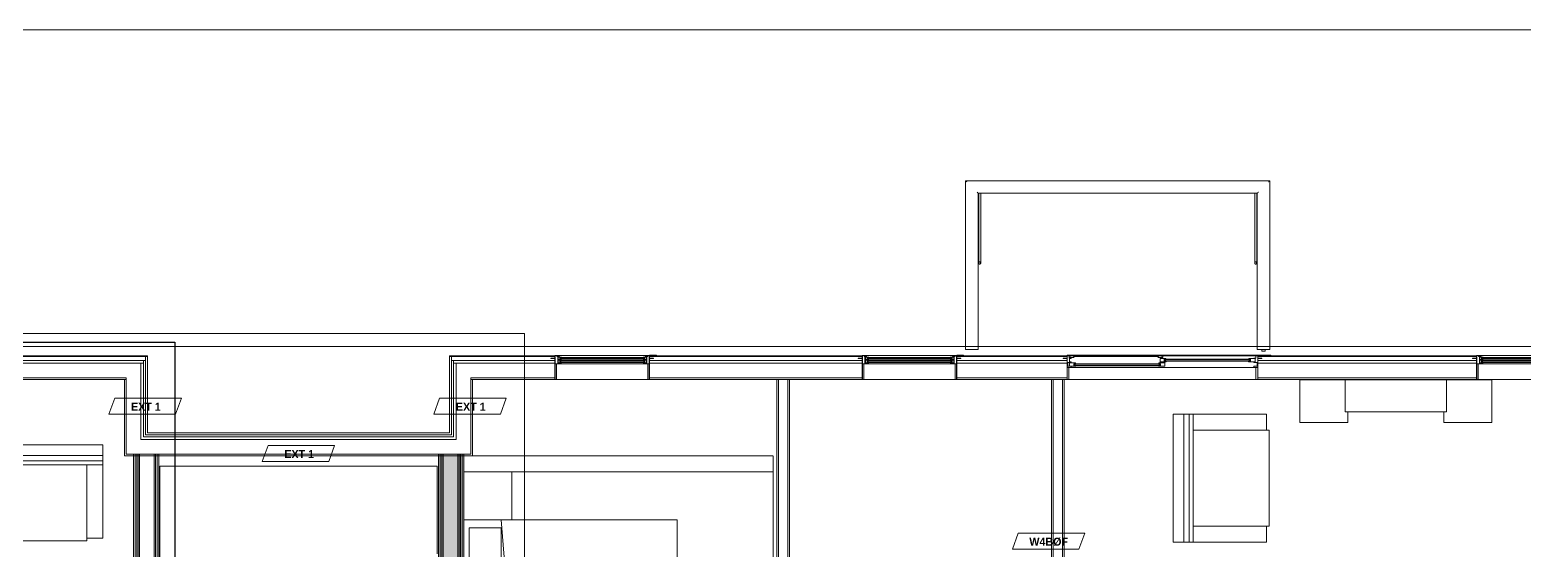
# Model space of a CAD drawing. Header units: inches. Extents: x -4010 to -1814, y 9846 to 12241.
# Drawn here: x -2681 to -2121, y 12046 to 12241 of the extents above; entities that cross this region are included whole.
import ezdxf

# ---------------------------------------------------------------- set-up
doc = ezdxf.new("R2010")
doc.units = ezdxf.units.IN
doc.header["$MEASUREMENT"] = 0
for name, pattern in [('Aligning Line 1_8_', [0.25, 0.125, -0.125]), ('Aligning Line 1_8__2_', [0.25, 0.125, -0.125]), ('Dash', [0.25, 0.125, -0.125]), ('Dash_2_', [0.25, 0.125, -0.125])]:
    doc.linetypes.add(name, pattern=pattern)
for name, color, linetype, lineweight in [('0-1', 7, 'Continuous', 5), ('0-2', 7, 'Continuous', 9), ('A-DETL-GENF-1', 7, 'Continuous', 9), ('A-DETL-GENF-2', 92, 'Continuous', 18), ('A-DETL-GENF-HDLN-1', 7, 'Dash', 9), ('A-DETL-GENF-HDLN-2', 1, 'Continuous', 18), ('A-DOOR', 31, 'Continuous', 18), ('A-DOOR-1', 7, 'Continuous', 9), ('A-DOOR-FRAM-1', 7, 'Continuous', 9), ('A-FLOR-HRAL-1', 7, 'Continuous', 9), ('A-GLAZ', 151, 'Continuous', 18), ('A-GLAZ-1', 10, 'Continuous', 30), ('A-GLAZ-2', 7, 'Continuous', 9), ('A-WALL', 113, 'Continuous', 18), ('A-WALL-1', 7, 'Continuous', 9), ('A-WALL-2', 250, 'Continuous', 18), ('A-WALL-3', 113, 'Continuous', 9), ('A-WALL-IDEN', 211, 'Continuous', 9), ('G-ANNO-SYMB', 111, 'Aligning Line 1_8_', 9), ('G-ANNO-SYMB-1', 147, 'Aligning Line 1_8_', 9), ('G-ANNO-SYMB-2', 147, 'Aligning Line 1_8__2_', 9), ('I-FURN', 30, 'Continuous', 9), ('I-FURN-HDLN', 30, 'Dash', 9), ('I-WALL-1', 21, 'Continuous', 18), ('I-WALL-2', 241, 'Continuous', 5), ('I-WALL-3', 7, 'Continuous', 9), ('S-BEAM-1', 7, 'Continuous', 9), ('S-STRS-1', 7, 'Continuous', 9)]:
    doc.layers.add(name, color=color, linetype=linetype, lineweight=lineweight)
doc.layers.add('0-4', color=50, linetype='Dash_2_')
doc.styles.add('Century Gothic_B_1', font='GOTHICB.TTF', dxfattribs={"height": 3})

# ---------------------------------------------------------------- blocks, each defined once
blk = doc.blocks.new('Door-Sliding-Marvin-2_Panel_Patio_Door-Essential - ESSPD60610 - 2nd floor-3095615-UNIT PLANS - 2ND _ 3RD FLOOR')
at = {"layer": 'A-DETL-GENF-1'}
for p, q in [((-32.87, -2.97), (-32.87, -2.52)), ((-32.61, -2.97), (-32.61, -2.52))]:
    blk.add_line(p, q, dxfattribs=at)
at = {"layer": 'A-DETL-GENF-2'}
for p, q in [((-35.75, 4.44), (-35.06, 4.44)), ((-35.75, -0.03), (-35.75, 4.44)), ((-35.06, 4.44), (-35.06, -0.03)), ((35.06, 4.44), (35.75, 4.44)), ((35.06, -0.03), (35.06, 4.44)), ((35.75, 4.44), (35.75, -0.03)), ((-37.25, -3.44), (-37.25, -3.48)), ((-35.91, -3.44), (-37.25, -3.44)), ((-35.75, -3.48), (-37.25, -3.48)), ((-35.75, -3.33), (-35.91, -3.33)), ((-35.91, -3.44), (-35.91, -3.33)), ((-35.06, -0.03), (-35.75, -0.03)), ((-35.75, -0.06), (-34.25, -0.06)), ((-35.75, -4.53), (-35.75, -0.06)), ((-35, -4.53), (-35.75, -4.53)), ((-35.5, -0.5), (-34.39, -0.5)), ((-35.5, -1.88), (-35.5, -0.5)), ((-35.5, -1.88), (-34.25, -1.88)), ((-34.25, -3.56), (-35, -3.56)), ((-35, -3.56), (-35, -4.53)), ((-32.41, -2.19), (-34.81, -2.19)), ((-34.81, -2.19), (-34.81, -3.44)), ((-34.81, -3.44), (-32.46, -3.44)), ((-34.39, -0.5), (-34.25, -0.35)), ((-34.25, -0.06), (-34.25, -0.35)), ((-34.25, -1.88), (-34.25, -2.19)), ((-34.25, -3.44), (-34.25, -3.56)), ((-33.09, -2.38), (-32.34, -2.38)), ((-33.09, -3.13), (-33.09, -2.38)), ((-32.38, -3.13), (-33.09, -3.13)), ((-32.98, -2.52), (-32.98, -2.38)), ((-32.98, -2.97), (-32.98, -3.13)), ((-32.46, -3.44), (-32.38, -3.13)), ((-32.34, -2.25), (-32.41, -2.19)), ((-32.34, -2.38), (-32.34, -2.25)), ((35.75, -0.03), (35.06, -0.03))]:
    blk.add_line(p, q, dxfattribs=at)
at = {"layer": 'A-DETL-GENF-HDLN-1'}
blk.add_line((1.75, -4.19), (33.01, -4.19), dxfattribs=at)
at = {"layer": 'A-DETL-GENF-HDLN-2'}
for p, q in [((-32.87, -2.97), (-32.87, -2.52)), ((-32.61, -2.97), (-32.61, -2.52)), ((-1.41, -2.25), (-1.34, -2.19)), ((-1.41, -2.38), (-1.41, -2.25)), ((-0.66, -2.38), (-1.41, -2.38)), ((-1.29, -3.44), (-1.38, -3.13)), ((-1.38, -3.13), (-0.66, -3.13)), ((-1.34, -2.19), (0.87, -2.19)), ((0.87, -3.44), (-1.29, -3.44)), ((-1.14, -2.97), (-1.14, -2.52)), ((1.34, -0.5), (-0.88, -0.5)), ((-0.88, -0.5), (-0.88, -1.97)), ((-0.88, -1.75), (1.29, -1.75)), ((0.24, -2.07), (-0.88, -1.97)), ((-0.88, -2.97), (-0.88, -2.52)), ((-0.77, -2.52), (-0.77, -2.38)), ((-0.77, -2.97), (-0.77, -3.13)), ((-0.66, -3.13), (-0.66, -2.38)), ((-0.24, -1.83), (-0.43, -1.83)), ((-0.43, -1.83), (-0.43, -1.93)), ((-0.43, -1.93), (0.43, -2.01)), ((-0.24, -1.76), (-0.24, -1.83)), ((-0.24, -1.87), (-0.24, -1.95)), ((-0.24, -1.87), (0.87, -1.97)), ((-0.24, -4.3), (-0.24, -3.78)), ((-0.24, -3.78), (1.51, -3.78)), ((0.34, -4.3), (-0.24, -4.3)), ((0.24, -2.07), (0.24, -1.99)), ((0.24, -2.11), (0.43, -2.11)), ((0.24, -2.18), (0.24, -2.11)), ((0.6, -4.61), (0.34, -4.3)), ((0.43, -2.11), (0.43, -2.01)), ((1.35, -4.61), (0.6, -4.61)), ((0.66, -1.44), (0.66, -0.69)), ((0.66, -0.69), (1.41, -0.69)), ((1.37, -1.44), (0.66, -1.44)), ((0.77, -0.83), (0.77, -0.69)), ((0.77, -1.29), (0.77, -1.44)), ((0.87, -1.97), (0.87, -3.44)), ((0.88, -1.29), (0.88, -0.83)), ((1.14, -1.29), (1.14, -0.83)), ((1.29, -1.75), (1.37, -1.44)), ((1.41, -0.56), (1.34, -0.5)), ((1.35, -4.3), (1.51, -4.3)), ((1.35, -4.3), (1.35, -4.61)), ((1.41, -0.69), (1.41, -0.56)), ((1.51, -3.78), (1.51, -3.9)), ((1.51, -3.9), (1.75, -3.9)), ((1.51, -3.94), (1.51, -4.3)), ((1.71, -3.94), (1.51, -3.94)), ((1.64, -4.08), (1.64, -4.19)), ((1.64, -4.08), (1.71, -4.08)), ((1.75, -4.19), (1.64, -4.19)), ((1.71, -4.08), (1.71, -3.94)), ((1.75, -3.9), (1.75, -4.19)), ((32.41, -0.56), (32.47, -0.5)), ((32.41, -0.69), (32.41, -0.56)), ((33.16, -0.69), (32.41, -0.69)), ((32.52, -1.75), (32.44, -1.44)), ((32.44, -1.44), (33.16, -1.44)), ((32.47, -0.5), (34.84, -0.5)), ((34.84, -1.75), (32.52, -1.75)), ((32.68, -1.29), (32.68, -0.83)), ((32.93, -1.29), (32.93, -0.83)), ((33.25, -3.9), (33.01, -3.9)), ((33.01, -3.9), (33.01, -4.19)), ((33.01, -4.19), (33.12, -4.19)), ((33.04, -0.83), (33.04, -0.69)), ((33.04, -1.29), (33.04, -1.44)), ((33.05, -3.94), (33.25, -3.94)), ((33.05, -4.08), (33.05, -3.94)), ((33.12, -4.08), (33.05, -4.08)), ((33.12, -4.08), (33.12, -4.19)), ((33.16, -1.44), (33.16, -0.69)), ((33.25, -3.78), (33.25, -3.9)), ((35, -3.78), (33.25, -3.78)), ((33.25, -3.94), (33.25, -4.3)), ((33.41, -4.3), (33.25, -4.3)), ((33.41, -4.3), (33.41, -4.61)), ((33.41, -4.61), (34.16, -4.61)), ((34.16, -4.61), (34.42, -4.3)), ((35.75, -0.06), (34.25, -0.06)), ((34.25, -0.06), (34.25, -0.35)), ((34.39, -0.5), (34.25, -0.35)), ((35.5, -1.88), (34.25, -1.88)), ((34.25, -1.88), (34.25, -2.19)), ((34.81, -2.19), (34.25, -2.19)), ((34.81, -3.44), (34.25, -3.44)), ((34.25, -3.44), (34.25, -3.56)), ((34.25, -3.56), (35, -3.56)), ((35.5, -0.5), (34.39, -0.5)), ((34.42, -4.3), (35, -4.3)), ((34.81, -2.19), (34.81, -3.44)), ((34.84, -0.5), (34.84, -1.75)), ((35, -3.56), (35, -4.53)), ((35, -4.53), (35.75, -4.53)), ((35.5, -1.88), (35.5, -0.5)), ((35.75, -4.53), (35.75, -0.06)), ((35.75, -3.33), (35.9, -3.33)), ((35.75, -3.48), (37.25, -3.48)), ((35.9, -3.44), (35.9, -3.33)), ((35.9, -3.44), (37.25, -3.44)), ((37.25, -3.44), (37.25, -3.48))]:
    blk.add_line(p, q, dxfattribs=at)
at = {"layer": 'A-DOOR'}
for p, q in [((-32.98, -2.38), (-0.77, -2.38)), ((-32.98, -2.52), (-0.77, -2.52)), ((-32.98, -2.97), (-0.77, -2.97)), ((-32.98, -3.13), (-0.77, -3.13)), ((0.77, -0.69), (33.04, -0.69)), ((0.77, -0.83), (33.04, -0.83)), ((0.77, -1.29), (33.04, -1.29)), ((0.77, -1.44), (33.04, -1.44))]:
    blk.add_line(p, q, dxfattribs=at)
at = {"layer": 'A-DOOR-1'}
for p, q in [((-40.68, -4.44), (35.75, -4.44)), ((-40.68, -4.44), (-40.68, -4.69)), ((35.75, -4.69), (-40.68, -4.69)), ((35.75, -4.44), (35.75, -4.69))]:
    blk.add_line(p, q, dxfattribs=at)
at = {"layer": 'A-DOOR-FRAM-1'}
for p, q in [((-35.75, -0.06), (35.75, -0.06)), ((-35.75, -4.53), (-35.75, -0.06)), ((35.75, -4.53), (-35.75, -4.53)), ((35.75, -0.06), (35.75, -4.53))]:
    blk.add_line(p, q, dxfattribs=at)
blk = doc.blocks.new('Window-Double_Hung-Marvin-Essential - ESDH3066 - 2nd Floor-3033825-UNIT PLANS - 2ND _ 3RD FLOOR')
at = {"layer": 'A-DETL-GENF-HDLN-1'}
blk.add_line((16.1, 4.47), (-16.5, 4.47), dxfattribs=at)
at = {"layer": 'A-DETL-GENF-HDLN-2'}
for p, q in [((-19.25, 3.48), (-19.25, 3.44)), ((-17.75, 3.48), (-19.25, 3.48)), ((-19.25, 3.44), (-17.9, 3.44)), ((-17.9, 3.44), (-17.9, 3.33)), ((-17.9, 3.33), (-17.75, 3.33)), ((-17.75, 4.53), (-17.16, 4.53)), ((-17.75, 4.53), (-17.75, 1.44)), ((-16.72, 1.44), (-17.75, 1.44)), ((-17.08, 4.12), (-17.16, 4.53)), ((-17.13, 1.41), (-17.13, -4.44)), ((-17.08, 4.12), (-16.19, 4.12)), ((-16.85, 4.5), (-16.85, 4.12)), ((-16.3, 4.5), (-16.85, 4.5)), ((-16.38, 4.02), (-16.72, 4.02)), ((-16.72, 4.02), (-16.72, 1.44)), ((-15.34, 3.94), (-16.56, 3.94)), ((-16.56, 3), (-16.56, 3.94)), ((-16.56, 3), (-15.34, 3)), ((-15.34, 2.72), (-16.56, 2.72)), ((-16.56, 1.78), (-16.56, 2.72)), ((-16.56, 1.78), (-15.34, 1.78)), ((-16.38, 4.12), (-16.38, 4.02)), ((-16.3, 4.26), (-16.3, 4.5)), ((-16.18, 4.26), (-16.3, 4.26)), ((-16.19, 4.22), (-16.1, 4.22)), ((-16.19, 4.12), (-16.19, 4.22)), ((-16.18, 4.47), (-16.1, 4.47)), ((-16.18, 4.47), (-16.18, 4.26)), ((-16.1, 4.22), (-16.1, 4.47)), ((-15.94, 3.12), (-15.94, 3.84)), ((-15.94, 3.84), (-15.28, 3.84)), ((-15.28, 3.12), (-15.94, 3.12)), ((-15.94, 1.9), (-15.94, 2.62)), ((-15.94, 2.62), (-15.28, 2.62)), ((-15.28, 1.9), (-15.94, 1.9)), ((-15.84, 3.13), (-15.84, 3.82)), ((-15.84, 1.91), (-15.84, 2.6)), ((-15.54, 3.26), (-15.54, 3.7)), ((-15.54, 2.04), (-15.54, 2.48)), ((-15.34, 3.94), (-15.28, 3.88)), ((-15.34, 3), (-15.28, 3.06)), ((-15.34, 2.72), (-15.28, 2.66)), ((-15.34, 1.78), (-15.28, 1.84)), ((-15.28, 3.84), (-15.28, 3.88)), ((-15.28, 3.06), (-15.28, 3.12)), ((-15.28, 2.62), (-15.28, 2.66)), ((-15.28, 1.84), (-15.28, 1.9)), ((15.34, 3.94), (15.28, 3.88)), ((15.28, 3.84), (15.28, 3.88)), ((15.94, 3.84), (15.28, 3.84)), ((15.28, 3.06), (15.28, 3.12)), ((15.28, 3.12), (15.94, 3.12)), ((15.34, 3), (15.28, 3.06)), ((15.34, 2.72), (15.28, 2.66)), ((15.28, 2.62), (15.28, 2.66)), ((15.94, 2.62), (15.28, 2.62)), ((15.28, 1.84), (15.28, 1.9)), ((15.28, 1.9), (15.94, 1.9)), ((15.34, 1.78), (15.28, 1.84)), ((15.34, 3.94), (16.56, 3.94)), ((16.56, 3), (15.34, 3)), ((15.34, 2.72), (16.56, 2.72)), ((16.56, 1.78), (15.34, 1.78)), ((15.54, 3.26), (15.54, 3.7)), ((15.54, 2.04), (15.54, 2.48)), ((15.84, 3.13), (15.84, 3.82)), ((15.84, 1.91), (15.84, 2.6)), ((15.94, 3.12), (15.94, 3.84)), ((15.94, 1.9), (15.94, 2.62)), ((16.18, 4.47), (16.1, 4.47)), ((16.1, 4.22), (16.1, 4.47)), ((16.19, 4.22), (16.1, 4.22)), ((16.18, 4.47), (16.18, 4.26)), ((16.18, 4.26), (16.3, 4.26)), ((16.19, 4.12), (16.19, 4.22)), ((17.08, 4.12), (16.19, 4.12)), ((16.3, 4.26), (16.3, 4.5)), ((16.3, 4.5), (16.85, 4.5)), ((16.38, 4.12), (16.38, 4.02)), ((16.38, 4.02), (16.72, 4.02)), ((16.56, 3), (16.56, 3.94)), ((16.56, 1.78), (16.56, 2.72)), ((16.72, 4.02), (16.72, 1.44)), ((16.72, 1.44), (17.75, 1.44)), ((16.85, 4.5), (16.85, 4.12)), ((17.08, 4.12), (17.16, 4.53)), ((17.12, -4.44), (17.12, 1.41)), ((17.75, 4.53), (17.16, 4.53)), ((17.75, 4.53), (17.75, 1.44)), ((17.75, 3.48), (19.25, 3.48)), ((17.9, 3.33), (17.75, 3.33)), ((17.9, 3.44), (17.9, 3.33)), ((19.25, 3.44), (17.9, 3.44)), ((19.25, 3.48), (19.25, 3.44)), ((-17.13, -4.44), (-17.75, -4.44)), ((17.12, -4.44), (17.75, -4.44))]:
    blk.add_line(p, q, dxfattribs=at)
at = {"layer": 'A-GLAZ'}
for p, q in [((15.84, 3.82), (-15.84, 3.82)), ((15.84, 3.7), (-15.84, 3.7)), ((15.84, 3.26), (-15.84, 3.26)), ((15.84, 3.13), (-15.84, 3.13)), ((15.84, 2.6), (-15.84, 2.6)), ((15.84, 2.48), (-15.84, 2.48)), ((15.84, 2.04), (-15.84, 2.04)), ((15.84, 1.91), (-15.84, 1.91))]:
    blk.add_line(p, q, dxfattribs=at)
at = {"layer": 'A-GLAZ-1'}
for p, q in [((-17.75, 4.53), (-17.75, 1.44)), ((-17.75, 1.41), (-17.75, -4.44)), ((17.75, 1.44), (17.75, 4.53)), ((17.75, -4.44), (17.75, 1.41))]:
    blk.add_line(p, q, dxfattribs=at)
at = {"layer": 'A-GLAZ-2'}
for p, q in [((17.75, 4.53), (-17.75, 4.53)), ((-17.75, 1.44), (17.75, 1.44)), ((20.27, 4.69), (17.75, 4.69)), ((17.75, 4.69), (17.75, 4.53)), ((17.75, 4.44), (20.27, 4.44)), ((20.27, 4.44), (20.27, 4.69)), ((-17.75, -4.44), (17.75, -4.44))]:
    blk.add_line(p, q, dxfattribs=at)
blk = doc.blocks.new('Railing - Baluster_01-V1-UNIT PLANS - 2ND _ 3RD FLOOR')
at = {"layer": 'A-FLOR-HRAL-1'}
for p, q in [((-0.59, 1.18), (0.59, 1.18)), ((-0.59, 0.59), (-0.59, 1.18)), ((0.59, 1.18), (0.59, 0.59))]:
    blk.add_line(p, q, dxfattribs=at)
blk = doc.blocks.new('Railing - Railing-2700260-UNIT PLANS - 2ND _ 3RD FLOOR')
at = {"layer": 'A-FLOR-HRAL-1'}
for p, q in [((-2216.09, 12184.2), (-2330.14, 12184.2)), ((-2330.14, 12184.2), (-2330.14, 12120.95)), ((-2216.09, 12120.95), (-2216.09, 12184.2)), ((-2325.41, 12179.48), (-2220.81, 12179.48)), ((-2325.41, 12120.95), (-2325.41, 12179.48)), ((-2220.81, 12179.48), (-2220.81, 12120.95)), ((-2329.66, 12120.95), (-2330.14, 12120.95)), ((-2325.88, 12120.95), (-2329.66, 12120.95)), ((-2325.41, 12120.95), (-2325.88, 12120.95)), ((-2220.34, 12120.95), (-2220.81, 12120.95)), ((-2216.56, 12120.95), (-2220.34, 12120.95)), ((-2216.09, 12120.95), (-2216.56, 12120.95))]:
    blk.add_line(p, q, dxfattribs=at)
for points, knots in [([(-2330.14, 12184.2), (-2330.14, 12184.2), (-2330.13, 12184.19), (-2330.1, 12184.17), (-2330.07, 12184.14), (-2330.05, 12184.11), (-2330.02, 12184.08), (-2329.99, 12184.06), (-2329.95, 12184.02), (-2329.91, 12183.97), (-2329.87, 12183.94), (-2329.83, 12183.9), (-2329.77, 12183.83), (-2329.71, 12183.77), (-2329.66, 12183.73)], [0, 0, 0, 0, 0.166667, 0.25, 0.333333, 0.416667, 0.458333, 0.5, 0.583333, 0.666667, 0.708333, 0.75, 0.833333, 1, 1, 1, 1]), ([(-2216.09, 12184.2), (-2216.09, 12184.2), (-2216.09, 12184.19), (-2216.12, 12184.17), (-2216.15, 12184.14), (-2216.18, 12184.11), (-2216.2, 12184.08), (-2216.23, 12184.06), (-2216.27, 12184.02), (-2216.31, 12183.97), (-2216.35, 12183.94), (-2216.39, 12183.9), (-2216.46, 12183.83), (-2216.52, 12183.77), (-2216.56, 12183.73)], [0, 0, 0, 0, 0.166667, 0.25, 0.333333, 0.416667, 0.458333, 0.5, 0.583333, 0.666667, 0.708333, 0.75, 0.833333, 1, 1, 1, 1]), ([(-2325.88, 12179.95), (-2325.84, 12179.91), (-2325.78, 12179.85), (-2325.7, 12179.77), (-2325.66, 12179.72), (-2325.62, 12179.69), (-2325.59, 12179.65), (-2325.56, 12179.62), (-2325.53, 12179.59), (-2325.5, 12179.57), (-2325.47, 12179.54), (-2325.45, 12179.51), (-2325.42, 12179.49), (-2325.41, 12179.48), (-2325.41, 12179.48)], [0, 0, 0, 0, 0.166667, 0.25, 0.333333, 0.375, 0.416667, 0.5, 0.541667, 0.583333, 0.666667, 0.75, 0.833333, 1, 1, 1, 1]), ([(-2220.34, 12179.95), (-2220.38, 12179.91), (-2220.44, 12179.85), (-2220.52, 12179.77), (-2220.57, 12179.72), (-2220.6, 12179.69), (-2220.63, 12179.65), (-2220.67, 12179.62), (-2220.69, 12179.59), (-2220.72, 12179.57), (-2220.75, 12179.54), (-2220.78, 12179.51), (-2220.8, 12179.49), (-2220.81, 12179.48), (-2220.81, 12179.48)], [0, 0, 0, 0, 0.166667, 0.25, 0.333333, 0.375, 0.416667, 0.5, 0.541667, 0.583333, 0.666667, 0.75, 0.833333, 1, 1, 1, 1])]:
    blk.add_open_spline(points, degree=3, knots=knots, dxfattribs=at)
at = {"rotation": 180}
blk.add_blockref('Railing - Baluster_01-V1-UNIT PLANS - 2ND _ 3RD FLOOR', (-2218.45, 12121.54), dxfattribs=at)
blk = doc.blocks.new('Walls 23 - Walls 1-2567155-UNIT PLANS - 2ND _ 3RD FLOOR')
at = {"layer": 'S-BEAM-1'}
for p, q in [((-2221.74, 12179.48), (-2221.74, 12153.38)), ((-2220.99, 12153.38), (-2220.99, 12179.48))]:
    blk.add_line(p, q, dxfattribs=at)
at = {"layer": 'S-BEAM-1', "flags": 128}
for points in [[(-2220.99, 12153.38), (-2221.01, 12153.48), (-2221.04, 12153.58), (-2221.09, 12153.67), (-2221.16, 12153.73), (-2221.24, 12153.78), (-2221.32, 12153.81), (-2221.41, 12153.81), (-2221.5, 12153.78), (-2221.58, 12153.73), (-2221.65, 12153.67), (-2221.7, 12153.58), (-2221.73, 12153.48), (-2221.74, 12153.38)], [(-2221.74, 12153.38), (-2221.73, 12153.28), (-2221.7, 12153.18), (-2221.65, 12153.09), (-2221.58, 12153.02), (-2221.5, 12152.97), (-2221.41, 12152.95), (-2221.32, 12152.95), (-2221.24, 12152.97), (-2221.16, 12153.02), (-2221.09, 12153.09), (-2221.04, 12153.18), (-2221.01, 12153.28), (-2220.99, 12153.38)]]:
    blk.add_lwpolyline(points, dxfattribs=at)
blk = doc.blocks.new('Walls 24 - Walls 1-2567174-UNIT PLANS - 2ND _ 3RD FLOOR')
at = {"layer": 'S-BEAM-1'}
for p, q in [((-2325.24, 12179.48), (-2325.24, 12153.38)), ((-2324.49, 12153.38), (-2324.49, 12179.48))]:
    blk.add_line(p, q, dxfattribs=at)
at = {"layer": 'S-BEAM-1', "flags": 128}
for points in [[(-2324.49, 12153.38), (-2324.5, 12153.48), (-2324.53, 12153.58), (-2324.58, 12153.67), (-2324.65, 12153.73), (-2324.73, 12153.78), (-2324.82, 12153.81), (-2324.91, 12153.81), (-2325, 12153.78), (-2325.08, 12153.73), (-2325.14, 12153.67), (-2325.2, 12153.58), (-2325.23, 12153.48), (-2325.24, 12153.38)], [(-2325.24, 12153.38), (-2325.23, 12153.28), (-2325.2, 12153.18), (-2325.14, 12153.09), (-2325.08, 12153.02), (-2325, 12152.97), (-2324.91, 12152.95), (-2324.82, 12152.95), (-2324.73, 12152.97), (-2324.65, 12153.02), (-2324.58, 12153.09), (-2324.53, 12153.18), (-2324.5, 12153.28), (-2324.49, 12153.38)]]:
    blk.add_lwpolyline(points, dxfattribs=at)
blk = doc.blocks.new('CTR - 1st Phase - Shell_rvt-1-UNIT PLANS - 2ND _ 3RD FLOOR')
at = {"layer": 'A-WALL-1'}
for p, q in [((-2636.92, 12118.59), (-2714.91, 12118.59)), ((-2636.92, 12118.34), (-2636.92, 12118.59)), ((-2636.92, 12109.71), (-2636.92, 12118.34)), ((-2484.14, 12118.59), (-2523.72, 12118.59)), ((-2523.72, 12118.59), (-2523.72, 12118.34)), ((-2523.72, 12118.34), (-2523.72, 12109.71)), ((-2484.14, 12115.56), (-2484.14, 12115.59)), ((-2448.64, 12115.59), (-2448.64, 12115.56)), ((-2368.93, 12118.59), (-2446.11, 12118.59)), ((-2368.93, 12115.56), (-2368.93, 12115.59)), ((-2333.43, 12115.59), (-2333.43, 12115.56)), ((-2292.14, 12118.59), (-2330.91, 12118.59)), ((-2292.14, 12114.18), (-2292.14, 12114.21)), ((-2220.64, 12114.21), (-2220.64, 12114.18)), ((-2138.53, 12118.59), (-2215.71, 12118.59)), ((-2138.53, 12115.56), (-2138.53, 12115.59)), ((-2717.44, 12109.71), (-2645.55, 12109.71)), ((-2645.55, 12109.71), (-2645.55, 12081.06)), ((-2636.92, 12089.69), (-2636.92, 12109.71)), ((-2523.72, 12109.71), (-2523.72, 12089.69)), ((-2515.1, 12109.71), (-2484.14, 12109.71)), ((-2515.1, 12081.06), (-2515.1, 12109.71)), ((-2448.64, 12109.71), (-2368.93, 12109.71)), ((-2333.43, 12109.71), (-2292.14, 12109.71)), ((-2221.32, 12109.71), (-2291.45, 12109.71)), ((-2220.64, 12109.71), (-2187.87, 12109.71)), ((-2149.87, 12109.71), (-2138.53, 12109.71)), ((-2523.72, 12089.69), (-2636.92, 12089.69)), ((-2645.55, 12081.06), (-2644.92, 12081.06)), ((-2644.92, 12081.06), (-2636.92, 12081.06)), ((-2636.92, 12081.06), (-2523.72, 12081.06)), ((-2523.72, 12081.06), (-2515.72, 12081.06)), ((-2515.72, 12081.06), (-2515.1, 12081.06))]:
    blk.add_line(p, q, dxfattribs=at)
at = {"layer": 'A-WALL-2'}
for p, q in [((-2637.67, 12118.34), (-2717.44, 12118.34)), ((-2638.42, 12116.84), (-2717.44, 12116.84)), ((-2639.42, 12115.84), (-2717.44, 12115.84)), ((-2638.42, 12115.84), (-2639.42, 12115.84)), ((-2639.42, 12115.84), (-2638.42, 12115.84)), ((-2639.42, 12115.84), (-2639.42, 12110.34)), ((-2637.67, 12116.84), (-2638.42, 12116.84)), ((-2638.42, 12116.84), (-2637.67, 12116.84)), ((-2638.42, 12116.84), (-2638.42, 12115.84)), ((-2638.42, 12115.84), (-2638.42, 12109.71)), ((-2636.92, 12118.34), (-2637.67, 12118.34)), ((-2637.67, 12118.34), (-2636.92, 12118.34)), ((-2637.67, 12118.34), (-2637.67, 12116.84)), ((-2637.67, 12116.84), (-2637.67, 12109.71)), ((-2522.97, 12118.34), (-2523.72, 12118.34)), ((-2523.72, 12118.34), (-2522.97, 12118.34)), ((-2484.14, 12118.34), (-2522.97, 12118.34)), ((-2522.97, 12116.84), (-2522.97, 12118.34)), ((-2522.22, 12116.84), (-2522.97, 12116.84)), ((-2522.97, 12109.71), (-2522.97, 12116.84)), ((-2522.97, 12116.84), (-2522.22, 12116.84)), ((-2484.14, 12116.84), (-2522.22, 12116.84)), ((-2522.22, 12115.84), (-2522.22, 12116.84)), ((-2521.22, 12115.84), (-2522.22, 12115.84)), ((-2522.22, 12115.84), (-2521.22, 12115.84)), ((-2522.22, 12109.71), (-2522.22, 12115.84)), ((-2484.14, 12115.84), (-2521.22, 12115.84)), ((-2521.22, 12110.34), (-2521.22, 12115.84)), ((-2368.93, 12118.34), (-2448.64, 12118.34)), ((-2368.93, 12116.84), (-2448.64, 12116.84)), ((-2368.93, 12115.84), (-2448.64, 12115.84)), ((-2292.14, 12118.34), (-2333.43, 12118.34)), ((-2292.14, 12116.84), (-2333.43, 12116.84)), ((-2292.14, 12115.84), (-2333.43, 12115.84)), ((-2138.53, 12118.34), (-2220.64, 12118.34)), ((-2138.53, 12116.84), (-2220.64, 12116.84)), ((-2138.53, 12115.84), (-2220.64, 12115.84)), ((-2644.92, 12110.34), (-2717.44, 12110.34)), ((-2644.92, 12109.71), (-2645.55, 12109.71)), ((-2644.92, 12110.34), (-2644.92, 12109.71)), ((-2644.92, 12081.69), (-2644.92, 12109.71)), ((-2639.42, 12110.34), (-2639.42, 12109.71)), ((-2639.42, 12087.19), (-2639.42, 12109.71)), ((-2638.42, 12088.19), (-2638.42, 12109.71)), ((-2637.67, 12088.94), (-2637.67, 12109.71)), ((-2522.97, 12088.94), (-2522.97, 12109.71)), ((-2522.22, 12088.19), (-2522.22, 12109.71)), ((-2521.22, 12109.71), (-2521.22, 12110.34)), ((-2521.22, 12087.19), (-2521.22, 12109.71)), ((-2484.14, 12110.34), (-2515.72, 12110.34)), ((-2515.72, 12109.71), (-2515.72, 12110.34)), ((-2515.1, 12109.71), (-2515.72, 12109.71)), ((-2515.72, 12081.69), (-2515.72, 12109.71)), ((-2368.93, 12110.34), (-2448.64, 12110.34)), ((-2292.14, 12110.34), (-2333.43, 12110.34)), ((-2138.53, 12110.34), (-2220.64, 12110.34)), ((-2638.42, 12087.19), (-2639.42, 12087.19)), ((-2637.67, 12088.19), (-2638.42, 12088.19)), ((-2636.92, 12087.19), (-2638.42, 12087.19)), ((-2636.92, 12088.94), (-2637.67, 12088.94)), ((-2636.92, 12088.19), (-2637.67, 12088.19)), ((-2636.92, 12088.94), (-2523.72, 12088.94)), ((-2636.92, 12088.19), (-2523.72, 12088.19)), ((-2636.92, 12087.19), (-2523.72, 12087.19)), ((-2522.97, 12088.94), (-2523.72, 12088.94)), ((-2522.97, 12088.19), (-2523.72, 12088.19)), ((-2522.22, 12087.19), (-2523.72, 12087.19)), ((-2522.22, 12088.19), (-2522.97, 12088.19)), ((-2521.22, 12087.19), (-2522.22, 12087.19)), ((-2639.42, 12081.69), (-2644.92, 12081.69)), ((-2636.92, 12081.69), (-2639.42, 12081.69)), ((-2636.92, 12081.69), (-2523.72, 12081.69)), ((-2521.22, 12081.69), (-2523.72, 12081.69)), ((-2515.72, 12081.69), (-2521.22, 12081.69))]:
    blk.add_line(p, q, dxfattribs=at)
at = {"layer": '0-2'}
for name, p in [('Railing - Railing-2700260-UNIT PLANS - 2ND _ 3RD FLOOR', (0, 0)), ('Walls 24 - Walls 1-2567174-UNIT PLANS - 2ND _ 3RD FLOOR', (0, 0)), ('Walls 23 - Walls 1-2567155-UNIT PLANS - 2ND _ 3RD FLOOR', (0, 0)), ('Window-Double_Hung-Marvin-Essential - ESDH3066 - 2nd Floor-3033825-UNIT PLANS - 2ND _ 3RD FLOOR', (-2466.39, 12114.15)), ('Window-Double_Hung-Marvin-Essential - ESDH3066 - 2nd Floor-3033825-UNIT PLANS - 2ND _ 3RD FLOOR', (-2351.18, 12114.15)), ('Window-Double_Hung-Marvin-Essential - ESDH3066 - 2nd Floor-3033825-UNIT PLANS - 2ND _ 3RD FLOOR', (-2120.78, 12114.15))]:
    blk.add_blockref(name, p, dxfattribs=at)
at = {"layer": '0-2', "rotation": 180}
blk.add_blockref('Door-Sliding-Marvin-2_Panel_Patio_Door-Essential - ESSPD60610 - 2nd floor-3095615-UNIT PLANS - 2ND _ 3RD FLOOR', (-2256.39, 12114.15), dxfattribs=at)
blk = doc.blocks.new('CTR - 1st Phase -Stairs _ Elevators_rvt-1-UNIT PLANS - 2ND _ 3RD FLOOR')
at = {"layer": 'I-WALL-1'}
blk.add_hatch(color=256, dxfattribs=at).paths.add_polyline_path([(-2527.25, 11844.56), (-2527.25, 12081.69), (-2527.87, 12081.69), (-2527.87, 11844.56)], flags=0)
at = {"layer": 'I-WALL-2'}
for points in [[(-2526.62, 11843.94), (-2526.62, 12081.69), (-2527.25, 12081.69), (-2527.25, 11843.94)], [(-2526.12, 11843.31), (-2526.12, 12081.69), (-2526.62, 12081.69), (-2526.62, 11843.31)], [(-2520.62, 11842.81), (-2520.62, 12081.69), (-2526.12, 12081.69), (-2526.12, 11842.81), (-2525.5, 11842.81)], [(-2520.12, 11837.31), (-2520.12, 12081.69), (-2520.62, 12081.69), (-2520.62, 11837.31)], [(-2520.12, 11836.81), (-2519.62, 11836.81), (-2519.62, 12081.69), (-2520.12, 12081.69), (-2520.12, 11837.31)], [(-2519.62, 11836.31), (-2519, 11836.31), (-2519, 12081.69), (-2519.62, 12081.69), (-2519.62, 11836.81)], [(-2519, 11835.69), (-2518.37, 11835.69), (-2518.37, 12081.69), (-2519, 12081.69), (-2519, 11836.31)]]:
    blk.add_hatch(color=256, dxfattribs=at).paths.add_polyline_path(points, flags=0)
at = {"layer": 'A-WALL-2'}
for p, q in [((-2641.62, 12020.7), (-2641.62, 12081.69)), ((-2641, 12020.7), (-2641, 12081.69)), ((-2640.5, 11836.81), (-2640.5, 12081.69)), ((-2640, 11837.31), (-2640, 12081.69)), ((-2634.5, 11842.81), (-2634.5, 12081.69)), ((-2634, 11843.31), (-2634, 12081.69)), ((-2633.37, 11843.94), (-2633.37, 12081.69)), ((-2527.25, 11844.56), (-2527.25, 12081.69)), ((-2526.62, 11844.56), (-2526.62, 12081.69)), ((-2526.12, 11844.56), (-2526.12, 12081.69)), ((-2520.62, 11844.56), (-2520.62, 12081.69)), ((-2520.12, 11844.56), (-2520.12, 12081.69)), ((-2519.62, 11844.56), (-2519.62, 12081.69)), ((-2519, 11844.56), (-2519, 12081.69))]:
    blk.add_line(p, q, dxfattribs=at)
at = {"layer": 'G-ANNO-SYMB-1'}
for q in [(-2733.74, 12126.9), (-2495.61, 11811.24)]:
    blk.add_line((-2495.61, 12126.9), q, dxfattribs=at)
at = {"layer": 'I-WALL-3'}
for p, q in [((-2642.25, 12081.69), (-2642.25, 12020.7)), ((-2632.75, 12081.69), (-2642.25, 12081.69)), ((-2632.75, 11844.56), (-2632.75, 12081.69)), ((-2527.87, 12081.69), (-2527.87, 11844.56)), ((-2518.37, 12081.69), (-2527.87, 12081.69)), ((-2518.37, 11844.56), (-2518.37, 12081.69))]:
    blk.add_line(p, q, dxfattribs=at)
at = {"layer": 'S-STRS-1'}
for p, q in [((-2632.31, 12077.19), (-2632.31, 12029.19)), ((-2528.31, 12077.19), (-2632.31, 12077.19)), ((-2528.31, 12044.31), (-2528.31, 12077.19))]:
    blk.add_line(p, q, dxfattribs=at)
blk = doc.blocks.new('CTR - 1st Phase - Structure_rvt-1-UNIT PLANS - 2ND _ 3RD FLOOR')
at = {"layer": 'G-ANNO-SYMB-2'}
blk.add_line((-1904.06, 12122.03), (-3864.19, 12122.03), dxfattribs=at)
blk = doc.blocks.new('Entertainment_Center_14771 - Entertainment_Center_14771-V85-UNIT PLANS - 2ND _ 3RD FLOOR')
at = {"layer": 'I-FURN'}
for p, q in [((-36, 6), (-36, 6.12)), ((-19, 6), (-36, 6)), ((-19, 6), (-36, 6)), ((-36, 6), (-36, -10)), ((-19, 6.12), (19, 6.12)), ((-19, 6), (-19, 6.12)), ((19, 6), (-19, 6)), ((19, 6), (-19, 6)), ((-19, 6), (-19, -6)), ((19, 6.12), (19, 6)), ((36, 6), (19, 6)), ((19, -6), (19, 6)), ((36, 6), (19, 6)), ((36, 6), (36, 6.12)), ((36, -10), (36, 6)), ((-36, -10), (-18, -10)), ((-35.34, -10), (-35.34, -10.03)), ((-35.34, -10.03), (-34.85, -10.03)), ((-34.85, -10.03), (-34.85, -10)), ((-19.66, -10), (-19.66, -10.03)), ((-19.66, -10.03), (-18.66, -10.03)), ((-19, -6), (19, -6)), ((-18.66, -10.03), (-18.66, -10)), ((-18, -10), (-18, -6)), ((18, -6), (18, -10)), ((18, -10), (36, -10)), ((18.66, -10), (18.66, -10.03)), ((18.66, -10.03), (19.66, -10.03)), ((19.66, -10.03), (19.66, -10)), ((34.85, -10), (34.85, -10.03)), ((34.85, -10.03), (35.34, -10.03)), ((35.34, -10.03), (35.34, -10))]:
    blk.add_line(p, q, dxfattribs=at)
blk = doc.blocks.new('Couch-Both_Arms-Generic - 2-1523460-UNIT PLANS - 2ND _ 3RD FLOOR')
at = {"layer": 'I-FURN'}
for p, q in [((-24, 17.5), (-18, 17.5)), ((-24, -10), (-24, 17.5)), ((-18, 18.5), (18, 18.5)), ((-18, 17.5), (-18, 18.5)), ((-18, 17.5), (-18, -10)), ((18, 18.5), (18, 17.5)), ((18, 17.5), (24, 17.5)), ((18, -10), (18, 17.5)), ((24, 17.5), (24, -10)), ((-24, -10), (24, -10)), ((-24, -13.5), (-24, -10)), ((24, -10), (24, -13.5)), ((-24, -11.5), (24, -11.5)), ((-24, -13.5), (24, -13.5)), ((-24, -17.5), (-24, -13.5)), ((24, -13.5), (-24, -13.5)), ((24, -13.5), (24, -17.5)), ((24, -17.5), (-24, -17.5))]:
    blk.add_line(p, q, dxfattribs=at)
blk = doc.blocks.new('Bed-Standard - King 78_ x 80_-V87-UNIT PLANS - 2ND _ 3RD FLOOR')
at = {"layer": 'I-FURN'}
for p, q in [((-28.31, 38.2), (-28.31, -41.8)), ((-25.31, 36.2), (-25.31, 24.2)), ((-25.31, 36.2), (46.69, 36.2)), ((46.69, 36.2), (46.69, 24.2)), ((49.69, -41.8), (49.69, 38.2)), ((49.69, 24.2), (-28.31, 17.63)), ((-25.31, 24.2), (46.69, 24.2)), ((-28.31, -41.8), (49.69, -41.8))]:
    blk.add_line(p, q, dxfattribs=at)
at = {"layer": 'I-FURN-HDLN'}
for p, q in [((-64.31, 38.2), (-64.31, -77.8)), ((67.69, -77.8), (67.69, 38.2)), ((73.69, -77.8), (73.69, 34.93)), ((-64.31, -77.8), (73.69, -77.8))]:
    blk.add_line(p, q, dxfattribs=at)
blk = doc.blocks.new('Table-Night Stand - 18_ x 18_ x 24_-V29-UNIT PLANS - 2ND _ 3RD FLOOR')
at = {"layer": 'I-FURN'}
for p, q in [((18.15, 0), (18.15, 18)), ((0.15, 0), (18.15, 0))]:
    blk.add_line(p, q, dxfattribs=at)
blk = doc.blocks.new('Wall Tag - Arch Wall-3956453-UNIT PLANS - 2ND _ 3RD FLOOR')
at = {"layer": 'A-WALL-IDEN'}
for p, q in [((-0.356, 0.094), (-0.424, -0.094)), ((0.424, 0.094), (-0.356, 0.094)), ((0.356, -0.094), (0.424, 0.094)), ((-0.424, -0.094), (0.356, -0.094))]:
    blk.add_line(p, q, dxfattribs=at)

msp = doc.modelspace()

# ---------------------------------------------------------------- linework, layer by layer
at = {"layer": '0-4'}
for p, q in [((-2942.77374, 12123.7144), (-2626.72374, 12123.7144)), ((-2626.72374, 12123.7144), (-2626.72374, 11714.1894))]:
    msp.add_line(p, q, dxfattribs=at)
at = {"layer": 'A-WALL'}
for p, q in [((-2400.37374, 12109.7144), (-2400.37374, 11977.7394)), ((-2396.87374, 11977.7394), (-2396.87374, 12109.7144)), ((-2297.37374, 12109.7144), (-2297.37374, 11988.52421)), ((-2293.87374, 12109.7144), (-2293.87374, 11988.52421))]:
    msp.add_line(p, q, dxfattribs=at)
at = {"layer": 'A-WALL-3'}
for p, q in [((-2396.24874, 12109.7144), (-2400.99874, 12109.7144)), ((-2400.99874, 12109.7144), (-2400.99874, 11977.1144)), ((-2396.24874, 11977.1144), (-2396.24874, 12109.7144)), ((-2293.24874, 12109.7144), (-2297.99874, 12109.7144)), ((-2297.99874, 12109.7144), (-2297.99874, 11988.52421)), ((-2293.24874, 11988.52421), (-2293.24874, 12109.7144))]:
    msp.add_line(p, q, dxfattribs=at)
at = {"layer": 'G-ANNO-SYMB'}
msp.add_line((-1813.52288, 12240.74859), (-4009.5295, 12240.74859), dxfattribs=at)

# ---------------------------------------------------------------- block references
at = {"layer": '0-1'}
for name in ['CTR - 1st Phase - Shell_rvt-1-UNIT PLANS - 2ND _ 3RD FLOOR', 'CTR - 1st Phase -Stairs _ Elevators_rvt-1-UNIT PLANS - 2ND _ 3RD FLOOR', 'CTR - 1st Phase - Structure_rvt-1-UNIT PLANS - 2ND _ 3RD FLOOR']:
    msp.add_blockref(name, (0, 0), dxfattribs=at)
at = {"layer": 'A-WALL-IDEN', "xscale": 31.99999999999999, "yscale": 31.99999999999999, "zscale": 31.99999999999999}
for p in [(-2637.81822, 12099.7019), (-2515.99322, 12099.7019), (-2580.32374, 12081.95888), (-2299.04175, 12049.1193)]:
    msp.add_blockref('Wall Tag - Arch Wall-3956453-UNIT PLANS - 2ND _ 3RD FLOOR', p, dxfattribs=at)
at = {"layer": 'I-FURN'}
msp.add_blockref('Entertainment_Center_14771 - Entertainment_Center_14771-V85-UNIT PLANS - 2ND _ 3RD FLOOR', (-2168.87076, 12103.5894), dxfattribs=at)
for name, p, rotation in [('Couch-Both_Arms-Generic - 2-1523460-UNIT PLANS - 2ND _ 3RD FLOOR', (-2234.86049, 12072.6394), 270.0000000000194), ('Couch-Both_Arms-Generic - 2-1523460-UNIT PLANS - 2ND _ 3RD FLOOR', (-2677.64874, 12067.69243), 180), ('Bed-Standard - King 78_ x 80_-V87-UNIT PLANS - 2ND _ 3RD FLOOR', (-2480.16882, 12007.37587), 89.99999999955911), ('Table-Night Stand - 18_ x 18_ x 24_-V29-UNIT PLANS - 2ND _ 3RD FLOOR', (-2500.37374, 12056.9174), 89.99999999955911)]:
    msp.add_blockref(name, p, dxfattribs=dict(at, rotation=rotation))

# ---------------------------------------------------------------- texts
at = {"layer": 'A-WALL-IDEN', "char_height": 3, "attachment_point": 1, "style": 'Century Gothic_B_1'}
for s, insert, width in [('EXT 1', (-2643.11918, 12100.94943), 12.726), ('EXT 1', (-2521.29418, 12100.94943), 12.726), ('EXT 1', (-2585.6247, 12083.20641), 12.726), ('W4BØF', (-2306.25767, 12050.36684), 17.372)]:
    msp.add_mtext(s, dxfattribs=dict(at, insert=insert, width=width))

doc.saveas('drawing.dxf')
